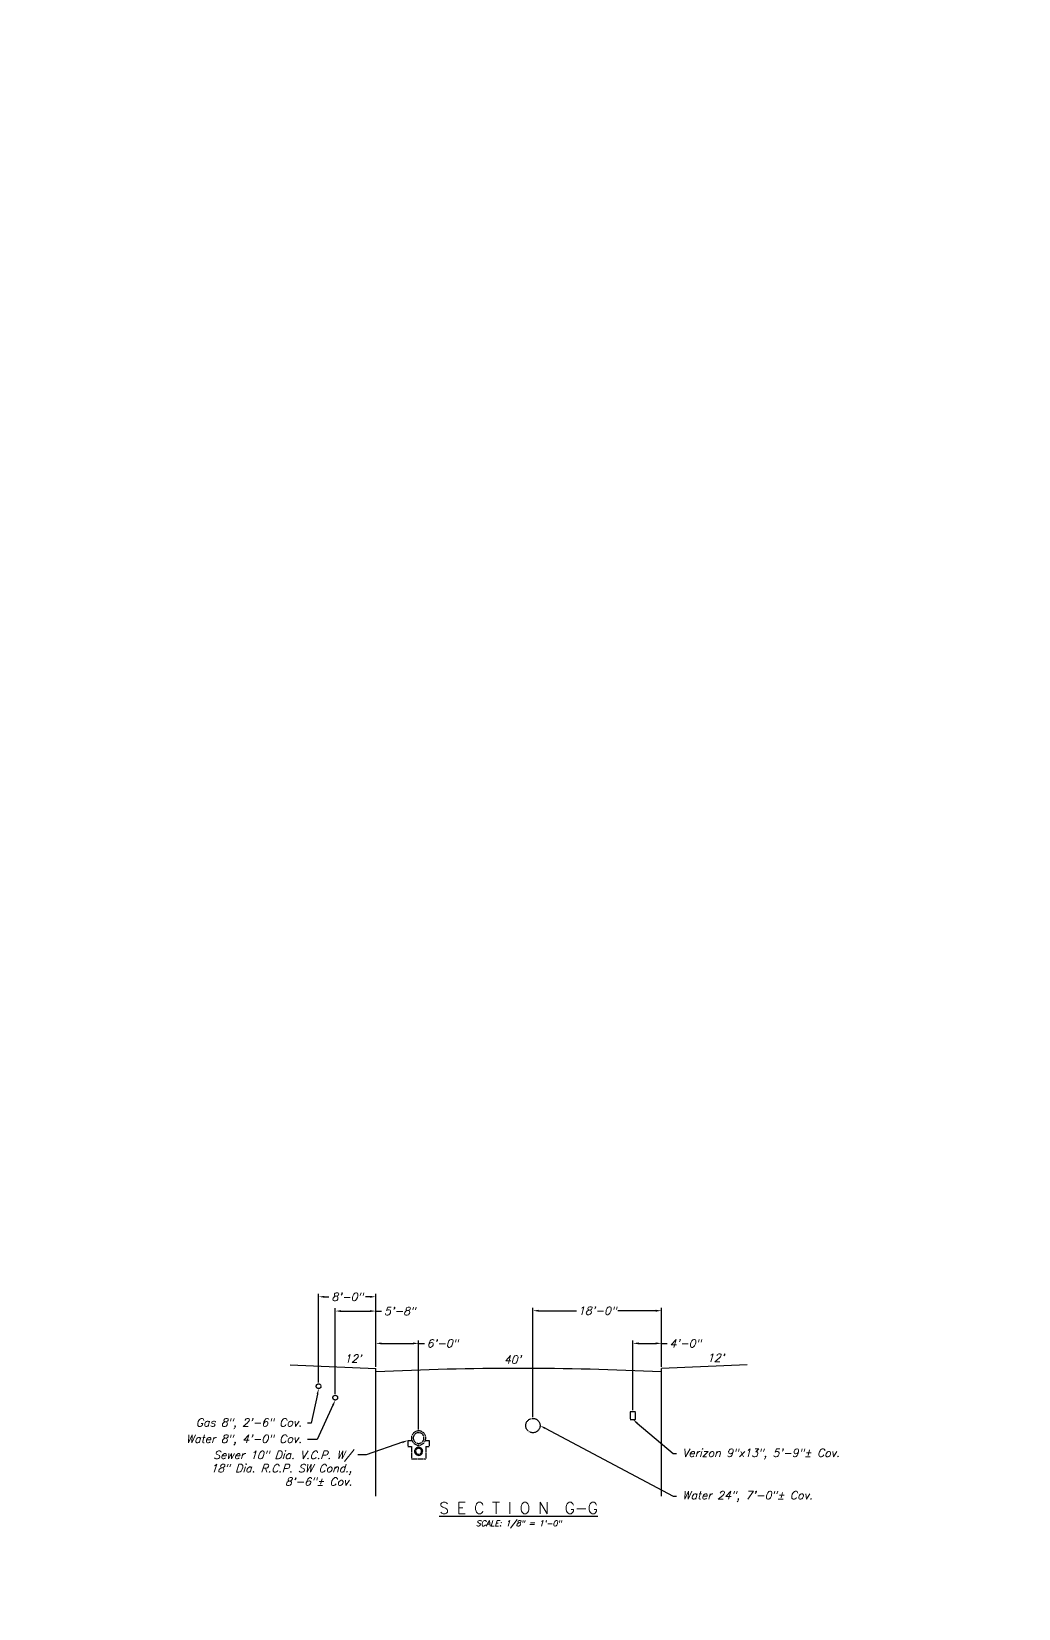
# Model space of a CAD drawing. Header units: feet. Extents: x 2726195 to 2731460, y 295075 to 297838.
# Drawn here: x 2728365.3 to 2728503.4, y 296745 to 296965.7 of the extents above; entities that cross this region are included whole.
import ezdxf
from ezdxf import colors
from ezdxf.entities.mleader import LeaderData, LeaderLine
from ezdxf.enums import TextEntityAlignment as Align
from ezdxf.math import Vec2, Vec3

# ---------------------------------------------------------------- set-up
doc = ezdxf.new("R2010")
doc.units = ezdxf.units.FT
doc.header["$MEASUREMENT"] = 0
for name, pattern in [('PWD-NGAS', [2.35, 2, -0.05, 0.1, -0.05, 0.1, -0.05]), ('PWD-SSWR', [3.3, 1.5, -0.15, 1.5, -0.15]), ('PWD-TELE', [1.5, 1, -0.05, 0.1, -0.05, 0.1, -0.05, 0.1, -0.05]), ('PWD-WATR', [2.2, 2, -0.05, 0.1, -0.05])]:
    doc.linetypes.add(name, pattern=pattern)
doc.layers.get('Defpoints').update_dxf_attribs({"color": 8})
for name, color, linetype in [('C-ANNO-SECTION-TXT', 1, 'Continuous'), ('C-EX-MISC', 7, 'Continuous'), ('EX-CURBLINE', 4, 'Continuous'), ('EX-TEXT-GAS', 51, 'Continuous'), ('EX-TEXT-SEWER', 70, 'Continuous'), ('EX-TEXT-SEWER-W3', 70, 'Continuous'), ('EX-TEXT-VERIZON', 30, 'Continuous'), ('EX-TEXT-WATER', 151, 'Continuous'), ('EX-UTIL-GAS', 51, 'PWD-NGAS'), ('EX-UTIL-SEWER', 70, 'PWD-SSWR'), ('EX-UTIL-VERIZON', 30, 'PWD-TELE'), ('EX-UTIL-WATER', 151, 'PWD-WATR'), ('PROF-TEXT', 7, 'Continuous')]:
    doc.layers.add(name, color=color, linetype=linetype)
doc.styles.add('60', font='simplex.shx', dxfattribs={"oblique": 15, "height": 0.6})
doc.styles.add('EX-100', font='simplex.shx', dxfattribs={"oblique": 15, "height": 0.1})
doc.styles.add('q140', font='simplex.shx', dxfattribs={"oblique": 15, "height": 0.56})
doc.styles.add('q70', font='simplex.shx', dxfattribs={"oblique": 15, "height": 1.12})
doc.dimstyles.new('8 scale', dxfattribs={"dimscale": 4, "dimtxt": 1.12, "dimasz": 0.2, "dimexe": 0.1, "dimexo": 0.05, "dimgap": 0.05, "dimtad": 1, "dimtih": 1, "dimtoh": 1, "dimdec": 0, "dimlfac": 12, "dimzin": 3, "dimdsep": 46, "dimlunit": 3, "dimtxsty": 'q70', "dimcen": 0.05, "dimadec": 0, "dimazin": 0, "dimtfac": 1, "dimtdec": 0, "dimtofl": 0, "dimtmove": 0, "dimatfit": 3, "dimfxl": 1, "dimtolj": 1, "dimtzin": 0, "dimarcsym": 0})

# ---------------------------------------------------------------- blocks, each defined once
blk = doc.blocks.new('A$C7A5C689E')
at = {"layer": 'EX-UTIL-SEWER', "ltscale": 0.5}
for points in [[(-0.95, -0.34), (-1.5, -0.34)], [(-1.5, -0.34), (-1.5, -1.17)], [(-1, -1.17), (-1.5, -1.17)], [(-1, -1.17), (-1, -2.93)], [(1.5, -0.34), (0.95, -0.34)], [(1, -1.17), (1, -2.93)], [(1.5, -1.17), (1, -1.17)], [(1.5, -0.34), (1.5, -1.17)], [(1, -2.93), (-1, -2.93)]]:
    blk.add_lwpolyline(points, dxfattribs=at)
for centre, radius in [((0, 0), 1), ((0, 0), 0.75), ((0, -1.86), 0.567), ((0, -1.86), 0.417)]:
    blk.add_circle(centre, radius, dxfattribs=at)
blk = doc.blocks.new('*D410')
at = {"layer": 'C-EX-MISC', "color": 0, "lineweight": -2, "transparency": 16777216}
for p, q in [((2728449.45, 296772.71), (2728449.45, 296782.48)), ((2728450.25, 296782.08), (2728452.65, 296782.08)), ((2728453.45, 296778.78), (2728453.45, 296782.48)), ((2728453.45, 296782.08), (2728454.25, 296782.08))]:
    blk.add_line(p, q, dxfattribs=at)
at = {"layer": 'C-EX-MISC', "color": 0, "transparency": 16777216}
for points in [[(2728450.25, 296782.21), (2728450.25, 296781.94), (2728449.45, 296782.08)], [(2728452.65, 296782.21), (2728452.65, 296781.94), (2728453.45, 296782.08)]]:
    blk.add_solid(points, dxfattribs=at)
at = {"layer": 'Defpoints', "color": 0, "transparency": 16777216}
for p in [(2728453.45, 296782.08), (2728453.45, 296778.58), (2728449.45, 296772.51)]:
    blk.add_point(p, dxfattribs=at)
at = {"layer": 'C-EX-MISC', "color": 0, "transparency": 16777216, "insert": (2728456.78, 296782.08), "char_height": 1.12, "attachment_point": 5, "style": 'q70'}
blk.add_mtext('\\A1;4\'-0"', dxfattribs=at)
blk = doc.blocks.new('*D411')
at = {"layer": 'C-EX-MISC', "color": 0, "lineweight": -2, "transparency": 16777216}
for p, q in [((2728435.45, 296771.77), (2728435.45, 296787.05)), ((2728436.25, 296786.65), (2728441.56, 296786.65)), ((2728452.65, 296786.65), (2728447.34, 296786.65)), ((2728453.45, 296778.78), (2728453.45, 296787.05))]:
    blk.add_line(p, q, dxfattribs=at)
at = {"layer": 'C-EX-MISC', "color": 0, "transparency": 16777216}
for points in [[(2728436.25, 296786.78), (2728436.25, 296786.51), (2728435.45, 296786.65)], [(2728452.65, 296786.78), (2728452.65, 296786.51), (2728453.45, 296786.65)]]:
    blk.add_solid(points, dxfattribs=at)
at = {"layer": 'Defpoints', "color": 0, "transparency": 16777216}
for p in [(2728453.45, 296786.65), (2728453.45, 296778.58), (2728435.45, 296771.57)]:
    blk.add_point(p, dxfattribs=at)
at = {"layer": 'C-EX-MISC', "color": 0, "transparency": 16777216, "insert": (2728444.45, 296786.65), "char_height": 1.12, "attachment_point": 5, "style": 'q70'}
blk.add_mtext('\\A1;18\'-0"', dxfattribs=at)
blk = doc.blocks.new('*D412')
at = {"layer": 'C-EX-MISC', "color": 0, "lineweight": -2, "transparency": 16777216}
for p, q in [((2728407.78, 296775.01), (2728407.78, 296787)), ((2728408.58, 296786.6), (2728412.65, 296786.6)), ((2728413.45, 296778.78), (2728413.45, 296787)), ((2728413.45, 296786.6), (2728414.25, 296786.6))]:
    blk.add_line(p, q, dxfattribs=at)
at = {"layer": 'C-EX-MISC', "color": 0, "transparency": 16777216}
for points in [[(2728408.58, 296786.73), (2728408.58, 296786.46), (2728407.78, 296786.6)], [(2728412.65, 296786.73), (2728412.65, 296786.46), (2728413.45, 296786.6)]]:
    blk.add_solid(points, dxfattribs=at)
at = {"layer": 'Defpoints', "color": 0, "transparency": 16777216}
for p in [(2728413.45, 296786.6), (2728413.45, 296778.58), (2728407.78, 296774.81)]:
    blk.add_point(p, dxfattribs=at)
at = {"layer": 'C-EX-MISC', "color": 0, "transparency": 16777216, "insert": (2728416.8, 296786.6), "char_height": 1.12, "attachment_point": 5, "style": 'q70'}
blk.add_mtext('\\A1;5\'-8"', dxfattribs=at)
blk = doc.blocks.new('*D413')
at = {"layer": 'C-EX-MISC', "color": 0, "lineweight": -2, "transparency": 16777216}
for p, q in [((2728405.45, 296776.61), (2728405.45, 296789)), ((2728406.25, 296788.6), (2728406.89, 296788.6)), ((2728412.65, 296788.6), (2728412, 296788.6)), ((2728413.45, 296778.78), (2728413.45, 296789))]:
    blk.add_line(p, q, dxfattribs=at)
at = {"layer": 'C-EX-MISC', "color": 0, "transparency": 16777216}
for points in [[(2728406.25, 296788.73), (2728406.25, 296788.46), (2728405.45, 296788.6)], [(2728412.65, 296788.73), (2728412.65, 296788.46), (2728413.45, 296788.6)]]:
    blk.add_solid(points, dxfattribs=at)
at = {"layer": 'Defpoints', "color": 0, "transparency": 16777216}
for p in [(2728413.45, 296788.6), (2728413.45, 296778.58), (2728405.45, 296776.41)]:
    blk.add_point(p, dxfattribs=at)
at = {"layer": 'C-EX-MISC', "color": 0, "transparency": 16777216, "insert": (2728409.45, 296788.6), "char_height": 1.12, "attachment_point": 5, "style": 'q70'}
blk.add_mtext('\\A1;8\'-0"', dxfattribs=at)
blk = doc.blocks.new('*D414')
at = {"layer": 'C-EX-MISC', "color": 0, "lineweight": -2, "transparency": 16777216}
for p, q in [((2728413.45, 296778.78), (2728413.45, 296782.48)), ((2728414.25, 296782.08), (2728418.65, 296782.08)), ((2728419.45, 296770.03), (2728419.45, 296782.48)), ((2728419.45, 296782.08), (2728420.25, 296782.08))]:
    blk.add_line(p, q, dxfattribs=at)
at = {"layer": 'C-EX-MISC', "color": 0, "transparency": 16777216}
for points in [[(2728414.25, 296782.21), (2728414.25, 296781.94), (2728413.45, 296782.08)], [(2728418.65, 296782.21), (2728418.65, 296781.94), (2728419.45, 296782.08)]]:
    blk.add_solid(points, dxfattribs=at)
at = {"layer": 'Defpoints', "color": 0, "transparency": 16777216}
for p in [(2728413.45, 296782.08), (2728413.45, 296778.58), (2728419.45, 296769.83)]:
    blk.add_point(p, dxfattribs=at)
at = {"layer": 'C-EX-MISC', "color": 0, "transparency": 16777216, "insert": (2728422.78, 296782.08), "char_height": 1.12, "attachment_point": 5, "style": 'q70'}
blk.add_mtext('\\A1;6\'-0"', dxfattribs=at)

msp = doc.modelspace()

# ---------------------------------------------------------------- linework, layer by layer
at = {"layer": 'EX-CURBLINE'}
for points in [[(2728401.457, 296779.076), (2728413.447, 296778.575)], [(2728465.436, 296779.076), (2728453.447, 296778.575)], [(2728413.447, 296760.668), (2728413.447, 296778.575)], [(2728453.447, 296760.668), (2728453.447, 296778.575)]]:
    msp.add_lwpolyline(points, dxfattribs=at)
msp.add_arc((2728433.447, 296378.325), 400.25, 87.13581, 92.86419, dxfattribs=at)
at = {"layer": 'EX-UTIL-GAS'}
msp.add_circle((2728405.447, 296776.076), 0.333, dxfattribs=at)
at = {"layer": 'EX-UTIL-VERIZON'}
msp.add_lwpolyline([(2728449.822, 296771.422), (2728449.822, 296772.505), (2728449.072, 296772.505), (2728449.072, 296771.422)], close=True, dxfattribs=at)
at = {"layer": 'EX-UTIL-WATER'}
for centre, radius in [((2728407.78, 296774.478), 0.333), ((2728435.447, 296770.57), 1)]:
    msp.add_circle(centre, radius, dxfattribs=at)

# ---------------------------------------------------------------- block references
at = {"layer": 'EX-UTIL-SEWER', "ltscale": 0.5, "xscale": -1}
msp.add_blockref('A$C7A5C689E', (2728419.447, 296768.83), dxfattribs=at)

# ---------------------------------------------------------------- texts
at = {"layer": 'C-ANNO-SECTION-TXT', "style": 'q140'}
msp.add_text('%%US E C T I O N  G-G', height=1.6, rotation=359.98451, dxfattribs=at).set_placement((2728433.447, 296759.029), align=Align.MIDDLE_CENTER)
at = {"layer": 'C-ANNO-SECTION-TXT', "style": 'q140', "oblique": 15}
msp.add_text('SCALE: 1/8" = 1\'-0"', height=0.8, rotation=359.98451, dxfattribs=at).set_placement((2728433.447, 296756.892), align=Align.MIDDLE_CENTER)
at = {"layer": 'PROF-TEXT', "char_height": 1.12, "width": 1.55439, "attachment_point": 5, "style": '60'}
for s, insert in [("12'", (2728410.243, 296779.936)), ("40'", (2728432.594, 296779.82)), ("12'", (2728461.038, 296780.071))]:
    msp.add_mtext(s, dxfattribs=dict(at, insert=insert))

# ---------------------------------------------------------------- dimensions: what is measured, and where the dimension line sits
at = {"layer": 'C-EX-MISC'}
for base, p1, picture, middle in [((2728413.447, 296788.596), (2728405.447, 296776.409), '*D413', (2728409.447, 296788.596)), ((2728413.447, 296786.596), (2728407.78, 296774.812), '*D412', (2728416.803, 296786.596)), ((2728413.447, 296782.075), (2728419.447, 296769.83), '*D414', (2728422.783, 296782.075))]:
    dim = msp.add_linear_dim(base=base, p1=p1, p2=(2728413.447, 296778.575), angle=180, dimstyle='8 scale', override={"dimtad": 0}, dxfattribs=at)
    dim.commit()
    dim.dimension.update_dxf_attribs({"geometry": picture, "text_midpoint": middle, "dimtype": 160})
dim = msp.add_linear_dim(base=(2728453.447, 296786.646), p1=(2728435.447, 296771.57), p2=(2728453.447, 296778.575), dimstyle='8 scale', override={"dimtad": 0}, dxfattribs=at)
dim.commit()
dim.dimension.update_dxf_attribs({"geometry": '*D411', "text_midpoint": (2728444.447, 296786.646), "dimtype": 160})
dim = msp.add_linear_dim(base=(2728453.447, 296782.075), p1=(2728449.447, 296772.505), p2=(2728453.447, 296778.575), dimstyle='8 scale', override={"dimtad": 0}, dxfattribs=at)
dim.commit()
dim.dimension.update_dxf_attribs({"geometry": '*D410', "text_midpoint": (2728456.782, 296782.075)})

# ---------------------------------------------------------------- leaders
at = {"layer": 'EX-TEXT-GAS'}
ml = msp.add_multileader_mtext('Standard', dxfattribs=at)
ml.set_content('Gas 8", 2\'-6" Cov.', color=256, style='EX-100')
ml.set_leader_properties(color=256, linetype='ByLayer', lineweight=-1)
ml.build(insert=Vec2(0, 0))
ml.multileader.update_dxf_attribs({"dogleg_length": 0.005, "arrow_head_size": 0.8, "scale": 20})
ctx = ml.context
ctx.base_point, ctx.scale, ctx.char_height, ctx.arrow_head_size, ctx.landing_gap_size, ctx.plane_origin = Vec3(2728386.023, 296770.89), 20, 1.12, 0.8, 0.8, Vec3(2728428.123, 297157.709)
ctx.text_align_type = 2
notes = []
notes.append((ctx, [(0, (1, 1, 0), (2728404.419, 296770.89), (-1, 0), 0.523, [(0, [(2728405.447, 296775.742)], 0, [])])]))
ctx.mtext.insert, ctx.mtext.rotation, ctx.mtext.alignment, ctx.mtext.flow_direction = Vec3(2728403.096, 296771.557), 0.6204318, 3, 5
at = {"layer": 'EX-TEXT-SEWER'}
ml = msp.add_multileader_mtext('Standard', dxfattribs=at)
ml.set_content('{\\Fromans|c0;\\Q17;Sewer 10" Dia. V.C.P. W/\\P18" Dia. R.C.P. SW Cond.,\\P8\'-6"%%P Cov.}', color=256, style='EX-100')
ml.set_leader_properties(color=256, linetype='ByLayer', lineweight=-1)
ml.build(insert=Vec2(0, 0))
ml.multileader.update_dxf_attribs({"dogleg_length": 0.005, "arrow_head_size": 0.8, "scale": 20})
ctx = ml.context
ctx.base_point, ctx.scale, ctx.char_height, ctx.arrow_head_size, ctx.landing_gap_size, ctx.plane_origin = Vec3(2728386.679, 296766.455), 20, 1.12, 0.8, 0.8, Vec3(2728311.295, 297191.76)
ctx.text_align_type = 2
notes.append((ctx, [(0, (1, 1, 0), (2728412.102, 296766.455), (-1, 0), 1.171, [(0, [(2728417.947, 296768.493)], 0, [])])]))
ctx.mtext.insert, ctx.mtext.rotation, ctx.mtext.alignment, ctx.mtext.flow_direction = Vec3(2728410.131, 296767.015), 0.6204318, 3, 5
at = {"layer": 'EX-TEXT-SEWER-W3'}
ml = msp.add_multileader_mtext('Standard', dxfattribs=at)
ml.set_content('{\\Fromans|c0;\\Q17;Sewer 12" Dia. V.C.P. W/ 48" Dia. R.C.P. SW Cond., 6\'-0"%%P Cov.}', color=256, style='EX-100')
ml.set_leader_properties(color=256, linetype='ByLayer', lineweight=-1)
ml.build(insert=Vec2(0, 0))
ml.multileader.update_dxf_attribs({"dogleg_length": 0.1, "arrow_head_size": 2.8, "scale": 20})
ctx = ml.context
ctx.base_point, ctx.scale, ctx.char_height, ctx.arrow_head_size, ctx.plane_origin, ctx.plane_x_axis, ctx.plane_y_axis = Vec3(2729255.931, 296993.065), 20, 2.8, 2.8, Vec3(2729402.76, 296789.927), Vec3(0.8801812, -0.4746378), Vec3(0.4746378, 0.8801812)
ctx.text_align_type = 2
notes.append((ctx, [(1, (1, 1, 0), (2729330.393, 296952.911), (-0.8801812, 0.4746378), 4.68, [(0, [(2729333.219, 296864.336)], 0, [])])]))
ctx.mtext.insert, ctx.mtext.text_direction, ctx.mtext.rotation, ctx.mtext.width, ctx.mtext.defined_height, ctx.mtext.alignment, ctx.mtext.flow_direction = Vec3(2729325.304, 296957.549), Vec3(0.8801812, -0.4746378), 0.1258793, 77.13793, 9.043, 3, 5
at = {"layer": 'EX-TEXT-VERIZON'}
ml = msp.add_multileader_mtext('Standard', dxfattribs=at)
ml.set_content('Verizon 9"x13", 5\'-9"%%P Cov.', color=256, style='EX-100')
ml.set_leader_properties(color=256, linetype='ByLayer', lineweight=-1)
ml.build(insert=Vec2(0, 0))
ml.multileader.update_dxf_attribs({"dogleg_length": 0.005, "arrow_head_size": 0.8, "scale": 20})
ctx = ml.context
ctx.base_point, ctx.scale, ctx.char_height, ctx.arrow_head_size, ctx.landing_gap_size, ctx.plane_origin = Vec3(2728455.566, 296766.645), 20, 1.12, 0.8, 0.8, Vec3(2728494.672, 297151.742)
notes.append((ctx, [(1, (1, 1, 0), (2728455.066, 296766.645), (1, 0), 0.5, [(0, [(2728449.447, 296771.422)], 0, [])])]))
ctx.mtext.insert, ctx.mtext.rotation, ctx.mtext.flow_direction = Vec3(2728456.366, 296767.311), 0.6204318, 5
at = {"layer": 'EX-TEXT-WATER'}
ml = msp.add_multileader_mtext('Standard', dxfattribs=at)
ml.set_content('Water 8", 4\'-0" Cov.', color=256, style='EX-100')
ml.set_leader_properties(color=256, linetype='ByLayer', lineweight=-1)
ml.build(insert=Vec2(0, 0))
ml.multileader.update_dxf_attribs({"dogleg_length": 0.005, "arrow_head_size": 0.8, "scale": 20})
ctx = ml.context
ctx.base_point, ctx.scale, ctx.char_height, ctx.arrow_head_size, ctx.landing_gap_size, ctx.plane_origin = Vec3(2728384.522, 296768.608), 20, 1.12, 0.8, 0.8, Vec3(2728429.343, 297156.836)
ctx.text_align_type = 2
notes.append((ctx, [(0, (1, 1, 0), (2728405.258, 296768.608), (-1, 0), 1.362, [(0, [(2728407.78, 296774.145)], 0, [])])]))
ctx.mtext.insert, ctx.mtext.rotation, ctx.mtext.alignment, ctx.mtext.flow_direction = Vec3(2728403.096, 296769.275), 0.6204318, 3, 5
ml = msp.add_multileader_mtext('Standard', dxfattribs=at)
ml.set_content('Water 24", 7\'-0"%%P Cov.', color=256, style='EX-100')
ml.set_leader_properties(color=256, linetype='ByLayer', lineweight=-1)
ml.build(insert=Vec2(0, 0))
ml.multileader.update_dxf_attribs({"dogleg_length": 0.005, "arrow_head_size": 0.8, "scale": 20})
ctx = ml.context
ctx.base_point, ctx.scale, ctx.char_height, ctx.arrow_head_size, ctx.landing_gap_size, ctx.plane_origin = Vec3(2728455.566, 296760.706), 20, 1.12, 0.8, 0.8, Vec3(2728496.54, 297158.836)
notes.append((ctx, [(1, (1, 1, 0), (2728455.066, 296760.706), (1, 0), 0.5, [(0, [(2728436.447, 296770.57)], 0, [])])]))
ctx.mtext.insert, ctx.mtext.rotation, ctx.mtext.flow_direction = Vec3(2728456.366, 296761.373), 0.6204318, 5
for ctx, leaders in notes:
    for number, flags, end, landing, length, lines in leaders:
        leader = LeaderData()
        leader.index, (leader.has_last_leader_line, leader.has_dogleg_vector, leader.attachment_direction) = number, flags
        leader.last_leader_point, leader.dogleg_vector, leader.dogleg_length = Vec3(end), Vec3(landing), length
        for number, points, colour, breaks in lines:
            line = LeaderLine()
            line.index, line.vertices, line.color, line.breaks = number, Vec3.list(points), colors.encode_raw_color(colour), breaks
            leader.lines.append(line)
        ctx.leaders.append(leader)

doc.saveas('drawing.dxf')
